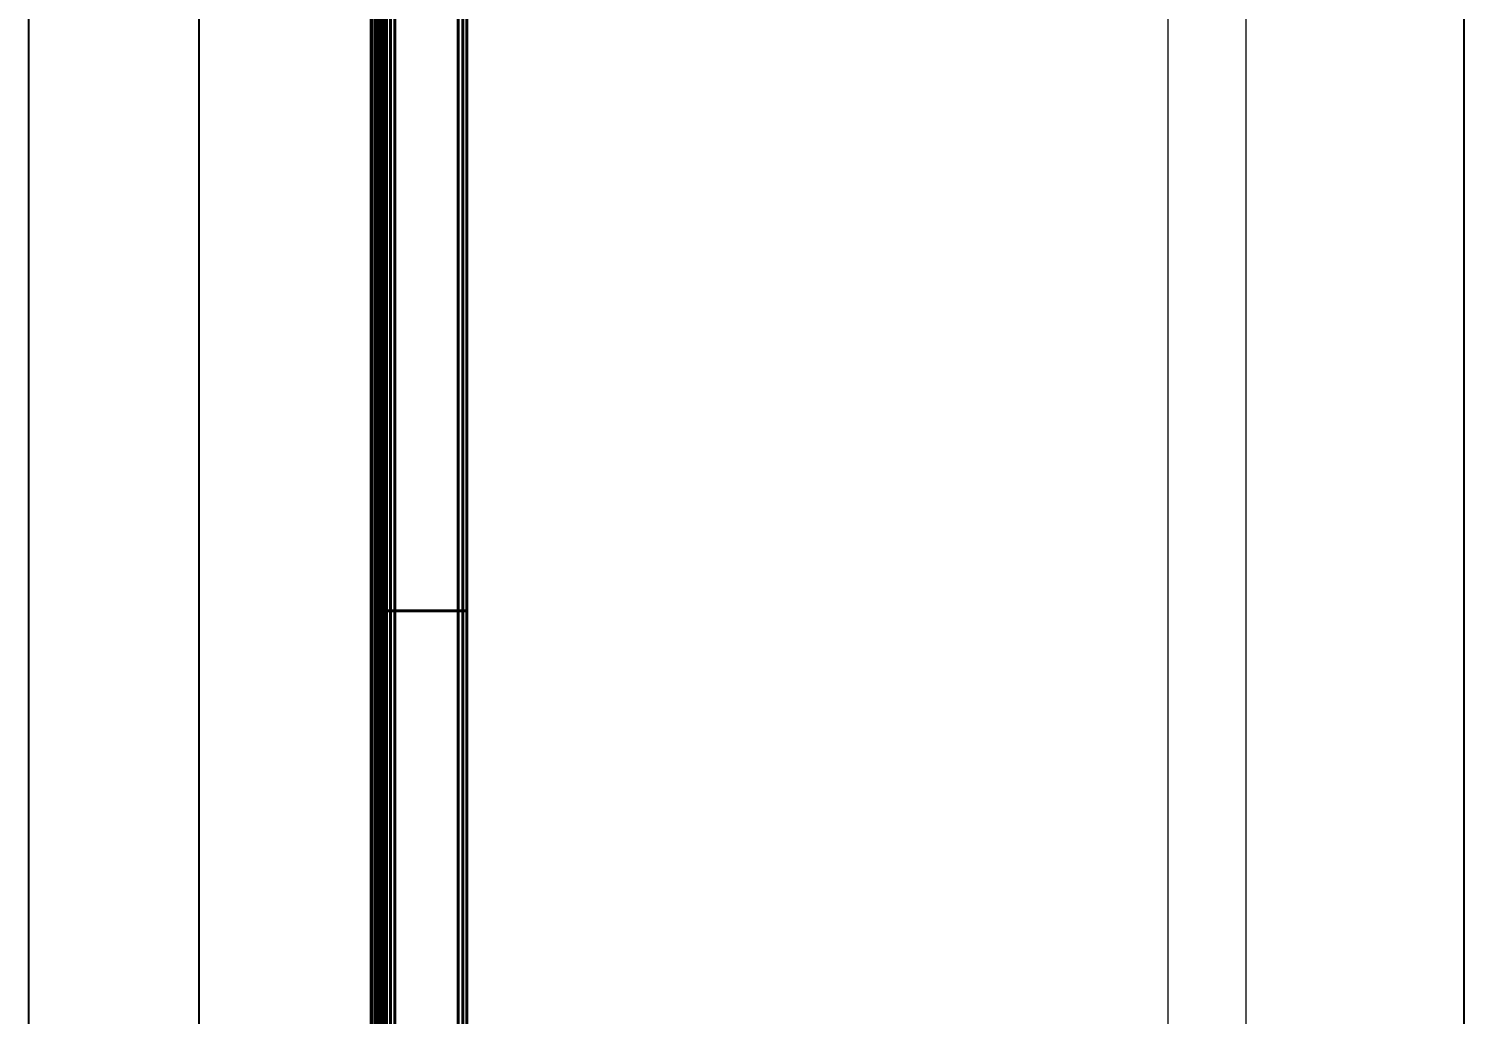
# Model space of a CAD drawing. Header units: centimetres. Extents: x 470464 to 524273, y 49611 to 59074.
# Drawn here: x 505415 to 506005, y 51731 to 52136 of the extents above; entities that cross this region are included whole.
import ezdxf

# ---------------------------------------------------------------- set-up
doc = ezdxf.new("R2010")
doc.units = ezdxf.units.CM
doc.header["$MEASUREMENT"] = 0
doc.layers.add('A-ANNO-REVC-01', color=1, linetype='Continuous', lineweight=15, true_color=0xff0000, plot=False)
doc.layers.add('S-COLS-CONC', color=4, linetype='Continuous', lineweight=40)
doc.layers.add('vinç', color=7, linetype='Continuous')
doc.styles.add('BARIŞ BABUR-3', font='arial.ttf')
doc.dimstyles.new('AAA_A4 BVS STANDART', dxfattribs={"dimscale": 12, "dimtxt": 1.8, "dimasz": 1.6, "dimexe": 0.18, "dimexo": 0.0625, "dimgap": 0.09, "dimtad": 1, "dimtoh": 1, "dimdec": 0, "dimzin": 9, "dimdsep": 46, "dimtxsty": 'BARIŞ BABUR-3', "dimcen": 0.09, "dimclrd": 1, "dimclre": 1, "dimclrt": 2, "dimadec": 0, "dimazin": 0, "dimtfac": 1, "dimtdec": 0, "dimtofl": 0, "dimtmove": 0, "dimatfit": 3, "dimfxl": 1, "dimtolj": 1, "dimtzin": 0, "dimlwd": 9, "dimlwe": 9, "dimarcsym": 0})

# ---------------------------------------------------------------- blocks, each defined once
blk = doc.blocks.new('DTYJGKFGD')
h = blk.add_hatch(color=2)
h.dxf.hatch_style = 1
edge = h.paths.add_edge_path(flags=17)
edge.add_ellipse((-18787.16, 1196.21), major_axis=(0, -0.2), ratio=1, start_angle=275, end_angle=360, ccw=False)
edge.add_line((-18787.36, 1196.19), (-18787.39, 1196.58))
edge.add_line((-18787.39, 1196.58), (-18787.74, 1196.01))
edge.add_line((-18787.74, 1196.01), (-18787.16, 1196.01))
edge = h.paths.add_edge_path(flags=17)
edge.add_line((-18787.36, 1196.19), (-18787.39, 1196.58))
edge.add_line((-18787.39, 1196.58), (-18787.74, 1196.01))
edge.add_line((-18787.74, 1196.01), (-18787.16, 1196.01))
h = blk.add_hatch(color=2)
h.dxf.hatch_style = 1
edge = h.paths.add_edge_path(flags=17)
edge.add_ellipse((-18779.96, 1196.21), major_axis=(0, -0.2), ratio=1, start_angle=0, end_angle=85)
edge.add_line((-18779.76, 1196.19), (-18779.73, 1196.58))
edge.add_line((-18779.73, 1196.58), (-18779.38, 1196.01))
edge.add_line((-18779.38, 1196.01), (-18779.96, 1196.01))
edge = h.paths.add_edge_path(flags=17)
edge.add_line((-18779.76, 1196.19), (-18779.73, 1196.58))
edge.add_line((-18779.73, 1196.58), (-18779.38, 1196.01))
edge.add_line((-18779.38, 1196.01), (-18779.96, 1196.01))
at = {"color": 2}
for p, q in [((-18786.95, 1197.77), (-18786.95, 1198.55)), ((-18780.28, 1198.73), (-18786.75, 1198.73)), ((-18784.96, 1198.74), (-18784.97, 1199.23)), ((-18781.9, 1199.23), (-18784.97, 1199.23)), ((-18784.71, 1199.92), (-18784.71, 1199.23)), ((-18784.62, 1200.09), (-18784.5, 1200.21)), ((-18784.5, 1200.21), (-18782.27, 1200.21)), ((-18784.21, 1200.28), (-18784.11, 1200.38)), ((-18784.21, 1200.21), (-18784.21, 1200.28)), ((-18782.21, 1200.28), (-18784.21, 1200.28)), ((-18782.31, 1200.38), (-18784.11, 1200.38)), ((-18783.64, 1199.94), (-18783.63, 1199.23)), ((-18782.31, 1200.38), (-18782.21, 1200.28)), ((-18782.27, 1200.21), (-18782.03, 1200.21)), ((-18782.21, 1200.28), (-18782.21, 1200.21)), ((-18782.19, 1199.95), (-18782.19, 1199.23)), ((-18782.03, 1200.21), (-18781.94, 1200.12)), ((-18781.57, 1199.23), (-18781.9, 1199.23)), ((-18781.83, 1199.94), (-18781.82, 1199.23)), ((-18781.57, 1199.23), (-18781.56, 1198.73)), ((-18780.25, 1198.73), (-18780.28, 1198.73)), ((-18780.05, 1197.77), (-18780.05, 1198.55)), ((-18787.39, 1196.58), (-18787.74, 1196.01)), ((-18787.74, 1196.01), (-18787.39, 1196.58)), ((-18787.74, 1196.01), (-18787.16, 1196.01)), ((-18787.16, 1196.01), (-18787.74, 1196.01)), ((-18787.42, 1196.96), (-18787.39, 1197.39)), ((-18787.42, 1196.96), (-18787.42, 1196.96)), ((-18787.42, 1196.96), (-18787.36, 1196.19)), ((-18787.42, 1196.96), (-18779.7, 1196.96)), ((-18787.36, 1196.19), (-18787.42, 1196.96)), ((-18779.96, 1196.01), (-18787.16, 1196.01)), ((-18779.38, 1196.01), (-18779.96, 1196.01)), ((-18779.96, 1196.01), (-18779.38, 1196.01)), ((-18779.76, 1196.19), (-18779.7, 1196.96)), ((-18779.76, 1196.19), (-18779.73, 1196.58)), ((-18779.7, 1196.96), (-18779.73, 1197.39)), ((-18779.73, 1196.58), (-18779.38, 1196.01)), ((-18779.38, 1196.01), (-18779.73, 1196.58))]:
    blk.add_line(p, q, dxfattribs=at)
at = {"color": 2, "ltscale": 0.08}
blk.add_line((-18783.21, 1200.38), (-18783.21, 1198.73), dxfattribs=at)
at = {"color": 2, "extrusion": (0, 0, -1)}
for centre, start, end in [((18786.75, 1198.53), 5, 90), ((18780.25, 1198.53), 90, 175)]:
    blk.add_arc(centre, 0.2, start, end, dxfattribs=at)
for centre, major_axis, start_param, end_param in [((-18787.16, 1196.21), (0, 0.2), 3.141593, 4.625123), ((-18779.96, 1196.21), (0, -0.2), 4.799655, 6.283185)]:
    blk.add_ellipse(centre, major_axis=major_axis, ratio=1, start_param=start_param, end_param=end_param, dxfattribs=at)
at = {"color": 2}
for points in [[(-18784.71, 1199.92), (-18784.55, 1200.05), (-18784.37, 1200.15), (-18783.99, 1200.15), (-18783.8, 1200.06), (-18783.64, 1199.94)], [(-18783.64, 1199.94), (-18783.42, 1200.06), (-18783.17, 1200.16), (-18782.66, 1200.16), (-18782.41, 1200.07), (-18782.19, 1199.95)], [(-18782.19, 1199.95), (-18782.14, 1200.07), (-18782.08, 1200.16), (-18781.95, 1200.16), (-18781.89, 1200.07), (-18781.83, 1199.94)]]:
    blk.add_open_spline(points, degree=3, knots=[0, 0, 0, 0, 0.5, 0.5, 1, 1, 1, 1], dxfattribs=at)
blk.add_open_spline([(-18784.61, 1200.09), (-18784.65, 1200.06), (-18784.68, 1200), (-18784.71, 1199.92)], degree=3, dxfattribs=at)
at = {"layer": 'S-COLS-CONC', "color": 2}
blk.add_line((-18787.19, 1197.57), (-18779.93, 1197.57), dxfattribs=at)
for centre, start, end in [((-18786.75, 1197.77), 180, 270), ((-18780.25, 1197.77), 270, 360), ((-18787.19, 1197.37), 90, 174.99942), ((-18779.93, 1197.37), 4.93742, 90)]:
    blk.add_arc(centre, 0.2, start, end, dxfattribs=at)
blk = doc.blocks.new('fgklfdjklhjökyufhghg')
at = {"layer": 'S-COLS-CONC', "color": 2, "rotation": 359.9999999999999}
for p in [(421681.75, 52801.59), (421731.75, 52801.59), (421781.75, 52801.59), (421831.75, 52801.59), (421881.75, 52801.59), (421931.75, 52801.59), (421981.75, 52801.59), (422031.75, 52801.59)]:
    blk.add_blockref('DTYJGKFGD', p, dxfattribs=at)
blk = doc.blocks.new('göjhgjdkylyulıyktdjshgah')
at = {"layer": 'S-COLS-CONC', "color": 2}
for p, q in [((409258.99, 54020.2), (401268.99, 54020.2)), ((401268.99, 54019.5), (409258.99, 54019.5))]:
    blk.add_line(p, q, dxfattribs=at)
blk = doc.blocks.new('hgdjtgmruyöfyhjöjyhög')
at = {"layer": 'S-COLS-CONC', "color": 2}
for p, q in [((404577.76, 68891.36), (403394.76, 68891.36)), ((404577.26, 68890.96), (403394.76, 68890.96)), ((404577.26, 68889.58), (403394.76, 68889.58)), ((404577.26, 68889.29), (403394.76, 68889.29)), ((404577.26, 68889.1), (403394.76, 68889.1)), ((404577.26, 68888.73), (403394.76, 68888.73)), ((404577.26, 68887.71), (403394.76, 68887.71)), ((404577.26, 68887.22), (403394.76, 68887.22)), ((404577.26, 68886.96), (403394.76, 68886.96)), ((404577.26, 68886.69), (403394.76, 68886.69)), ((404577.76, 68885.86), (403394.76, 68885.86))]:
    blk.add_line(p, q, dxfattribs=at)
blk = doc.blocks.new('ghkfgkgkluşışohçhj')
at = {"layer": 'vinç', "color": 2}
blk.add_blockref('hgdjtgmruyöfyhjöjyhög', (-4732, 0), dxfattribs=at)
blk = doc.blocks.new('dsfdhjdrserhghcjkhgf')
at = {"layer": 'S-COLS-CONC', "color": 2}
for p, q in [((393961.76, 68830.16), (395761.76, 68830.16)), ((393961.76, 68830.16), (393961.76, 68797.16)), ((395761.76, 68830.16), (395761.76, 68797.16)), ((393961.76, 68828.51), (395761.76, 68828.51)), ((393961.76, 68826.71), (395761.76, 68826.71)), ((393961.76, 68800.61), (395761.76, 68800.61)), ((393961.76, 68798.81), (395761.76, 68798.81)), ((393961.76, 68797.16), (395761.76, 68797.16))]:
    blk.add_line(p, q, dxfattribs=at)
blk = doc.blocks.new('ghfdjtydfgdnfdfsdhjd')
at = {"layer": 'vinç', "color": 2}
for p in [(-5400, 0), (-3600, 0)]:
    blk.add_blockref('dsfdhjdrserhghcjkhgf', p, dxfattribs=at)
blk = doc.blocks.new('eswaaaaaaaaafaergw')
at = {"layer": 'vinç', "color": 2}
for name, p in [('ghfdjtydfgdnfdfsdhjd', (8888, 0)), ('ghkfgkgkluşışohçhj', (0, -55)), ('göjhgjdkylyulıyktdjshgah', (-3789.23, 14810.66)), ('fgklfdjklhjökyufhghg', (-3789.23, 14832.56))]:
    blk.add_blockref(name, p, dxfattribs=at)
blk = doc.blocks.new('*D249')
at = {"layer": 'A-ANNO-REVC-01', "color": 1, "lineweight": 9, "transparency": 16777216}
for p, q in [((505595.93, 58147.11), (505917.17, 58147.11)), ((505915.73, 50109.91), (505915.73, 58134.31)), ((505595.93, 50097.11), (505917.17, 50097.11))]:
    blk.add_line(p, q, dxfattribs=at)
at = {"layer": 'A-ANNO-REVC-01', "color": 1, "transparency": 16777216}
for points in [[(505917.87, 58134.31), (505913.6, 58134.31), (505915.73, 58147.11)], [(505913.6, 50109.91), (505917.87, 50109.91), (505915.73, 50097.11)]]:
    blk.add_solid(points, dxfattribs=at)
at = {"layer": 'Defpoints', "color": 0, "transparency": 16777216}
for p in [(505595.43, 58147.11), (505915.73, 58147.11), (505595.43, 50097.11)]:
    blk.add_point(p, dxfattribs=at)
at = {"layer": 'A-ANNO-REVC-01', "color": 2, "transparency": 16777216, "insert": (505906.24, 54122.11), "char_height": 14.4, "attachment_point": 5, "rotation": 90, "style": 'BARIŞ BABUR-3'}
blk.add_mtext('\\A1;YÜRÜME YOLU BOYU : 8050', dxfattribs=at)
blk = doc.blocks.new('*D252')
at = {"layer": 'A-ANNO-REVC-01', "color": 1, "lineweight": 9, "transparency": 16777216}
for p, q in [((505757.79, 58002.66), (505885.14, 58002.66)), ((505883.7, 50223.66), (505883.7, 57989.86)), ((505757.79, 50210.86), (505885.14, 50210.86))]:
    blk.add_line(p, q, dxfattribs=at)
at = {"layer": 'A-ANNO-REVC-01', "color": 1, "transparency": 16777216}
for points in [[(505885.83, 57989.86), (505881.56, 57989.86), (505883.7, 58002.66)], [(505881.56, 50223.66), (505885.83, 50223.66), (505883.7, 50210.86)]]:
    blk.add_solid(points, dxfattribs=at)
at = {"layer": 'Defpoints', "color": 0, "transparency": 16777216}
for p in [(505757.29, 58002.66), (505883.7, 58002.66), (505757.29, 50210.86)]:
    blk.add_point(p, dxfattribs=at)
at = {"layer": 'A-ANNO-REVC-01', "color": 2, "transparency": 16777216, "insert": (505874.11, 54115.56), "char_height": 14.4, "attachment_point": 5, "rotation": 90, "style": 'BARIŞ BABUR-3'}
blk.add_mtext('\\A1;KANCA GEZME MESAFESİ: 7792', dxfattribs=at)

msp = doc.modelspace()

# ---------------------------------------------------------------- linework, layer by layer
at = {"layer": 'vinç', "color": 4}
for p, q in [((505415.43, 50097.11), (505415.43, 58147.11)), ((505485.43, 50097.11), (505485.43, 58147.11)), ((506005.43, 50097.11), (506005.43, 58147.11))]:
    msp.add_line(p, q, dxfattribs=at)

# ---------------------------------------------------------------- block references
at = {"layer": 'vinç', "color": 2, "rotation": 90}
msp.add_blockref('eswaaaaaaaaafaergw', (574392.59, -347352.65), dxfattribs=at)

# ---------------------------------------------------------------- dimensions: what is measured, and where the dimension line sits
at = {"layer": 'A-ANNO-REVC-01', "color": 6}
for base, p1, p2, text, override, picture, middle in [((505915.73, 58147.11), (505595.43, 50097.11), (505595.43, 58147.11), 'YÜRÜME YOLU BOYU : <>', {"dimscale": 8, "dimtxsty": 'BARIŞ BABUR-3'}, '*D249', (505915.73, 54122.11)), ((505883.7, 58002.66), (505757.29, 50210.86), (505757.29, 58002.66), 'KANCA GEZME MESAFESİ: <>', {"dimscale": 8}, '*D252', (505883.7, 54115.56))]:
    dim = msp.add_linear_dim(base=base, p1=p1, p2=p2, angle=90, text=text, dimstyle='AAA_A4 BVS STANDART', override=override, dxfattribs=at)
    dim.commit()
    dim.dimension.update_dxf_attribs({"geometry": picture, "text_midpoint": middle, "dimtype": 160})

doc.saveas('drawing.dxf')
